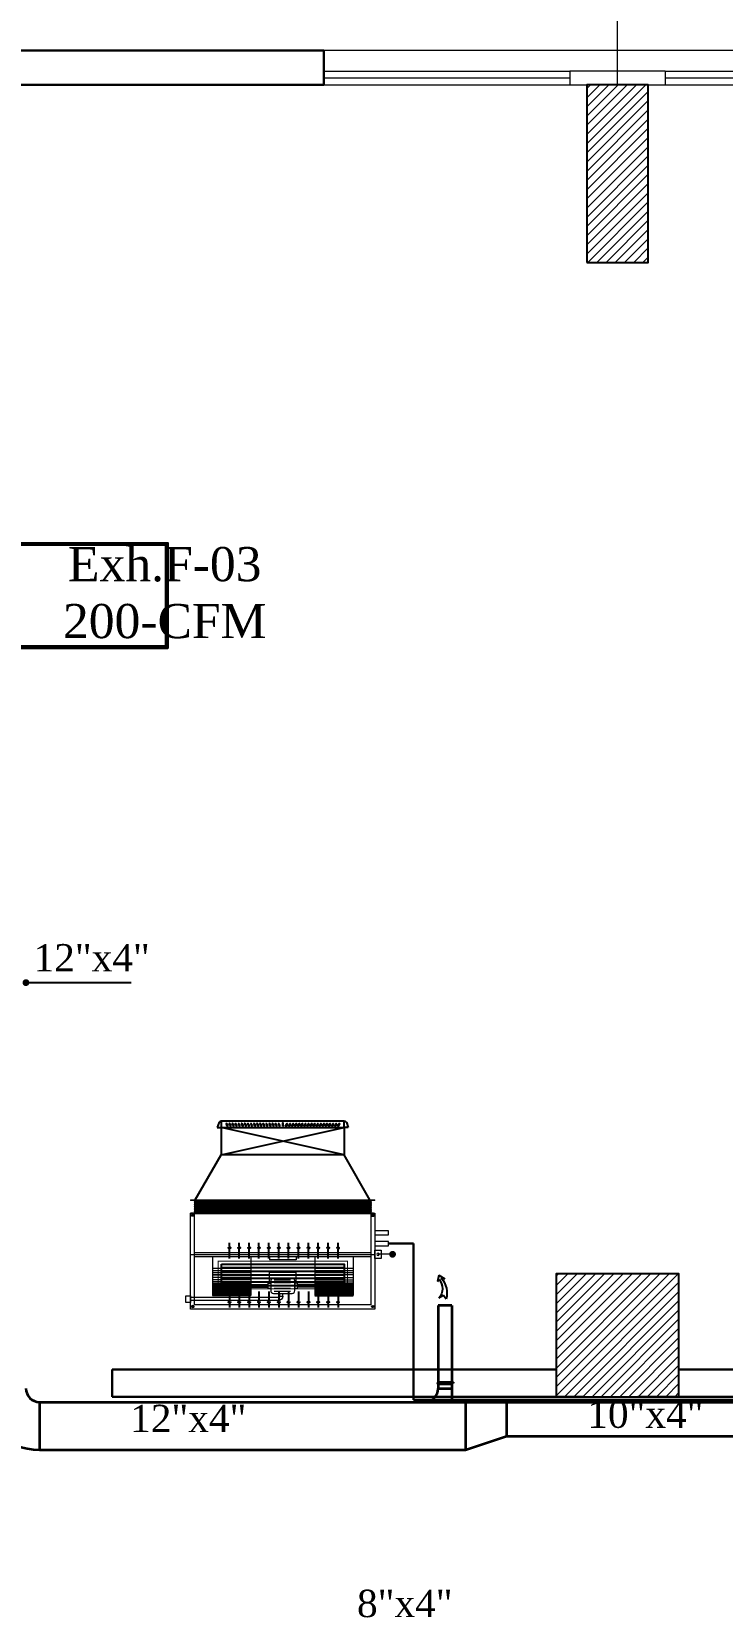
# Model space of a CAD drawing. Extents: x 847 to 949, y 444 to 823.
# Drawn here: x 862.31 to 867.37, y 571.01 to 582.55 of the extents above; entities that cross this region are included whole.
import ezdxf

# ---------------------------------------------------------------- set-up
doc = ezdxf.new("R2010")
doc.units = 0
doc.header["$MEASUREMENT"] = 0
doc.linetypes.add('CENTERX2', pattern=[4, 2.5, -0.5, 0.5, -0.5])
doc.linetypes.add('DASHDOT', pattern=[25.4, 12.7, -6.35, 0, -6.35])
doc.layers.get('0').update_dxf_attribs({"linetype": 'CONTINUOUS', "lineweight": 30})
for name, color, linetype in [('01_AC-EQUIP', 206, 'CONTINUOUS'), ('03_AC-S.DUCT', 5, 'CONTINUOUS'), ('06_AC-FA.DUCT', 4, 'CONTINUOUS'), ('A.C.VOLUM DAMPER', 2, 'CONTINUOUS'), ('AC-GRILLES', 2, 'CONTINUOUS'), ('M-DIFUSER', 195, 'CONTINUOUS'), ('M-DUCT-SA', 5, 'CONTINUOUS'), ('M-EQBMNT', 21, 'CONTINUOUS')]:
    doc.layers.add(name, color=color, linetype=linetype)
for name, color, linetype, lineweight in [('04-AC_F.A.DUCT', 4, 'CONTINUOUS', 35), ('AC-TEXT', 15, 'CONTINUOUS', 30), ('AC.REF(S). PIPING', 3, 'CONTINUOUS', 30), ('axis', 1, 'CENTERX2', 5), ('Column', 6, 'CONTINUOUS', 25), ('Elevation', 150, 'CONTINUOUS', 18), ('exhaust grill', 220, 'CONTINUOUS', 18), ('hatch', 252, 'CONTINUOUS', 9), ('Wall', 5, 'CONTINUOUS', 30), ('WINDOW', 4, 'CONTINUOUS', 5)]:
    doc.layers.add(name, color=color, linetype=linetype, lineweight=lineweight)
doc.styles.add('AC', font='romans.shx', dxfattribs={"height": 0.2})
doc.dimstyles.get("Standard").update_dxf_attribs({"dimtxt": 0.12, "dimasz": 0.05, "dimexe": 0.18, "dimexo": 0.0625, "dimgap": 0.09, "dimtad": 0, "dimtih": 1, "dimtoh": 1, "dimzin": 0, "dimdsep": 46, "dimtxsty": 'Standard', "dimblk": 'DOT', "dimcen": 0.09, "dimadec": 0, "dimazin": 0, "dimtfac": 1, "dimtofl": 0, "dimtmove": 0, "dimatfit": 3, "dimldrblk": 'DOT', "dimfxl": 1, "dimtolj": 1, "dimtzin": 0, "dimarcsym": 0})

# ---------------------------------------------------------------- blocks, each defined once
blk = doc.blocks.new('A$C11ED6BD5')
at = {"layer": 'axis', "color": 0, "ltscale": 0.3}
blk.add_line((-48.65, 21.95), (-48.65, 24.264), dxfattribs=at)
blk = doc.blocks.new('A$C79007506')
at = {"layer": '01_AC-EQUIP', "color": 2, "lineweight": 20}
for p, q in [((1.503, 0.8), (0.153, 0.8)), ((0.153, 0.795), (0.153, 0.8)), ((0.153, 0.795), (1.503, 0.795)), ((1.464, 0.701), (0.153, 0.701)), ((0.153, 0.696), (0.153, 0.701)), ((0.153, 0.696), (1.503, 0.696)), ((0.165, 0.795), (1.503, 0.795)), ((0.165, 0.701), (1.503, 0.701)), ((0.179, 0.791), (0.192, 0.795)), ((0.179, 0.791), (0.192, 0.787)), ((0.179, 0.782), (0.192, 0.787)), ((0.179, 0.782), (0.192, 0.778)), ((0.179, 0.774), (0.192, 0.778)), ((0.179, 0.774), (0.192, 0.77)), ((0.179, 0.765), (0.192, 0.77)), ((0.179, 0.765), (0.192, 0.761)), ((0.179, 0.757), (0.192, 0.761)), ((0.179, 0.757), (0.192, 0.753)), ((0.179, 0.748), (0.192, 0.753)), ((0.179, 0.748), (0.192, 0.744)), ((0.179, 0.74), (0.192, 0.744)), ((0.179, 0.74), (0.192, 0.735)), ((0.179, 0.731), (0.192, 0.735)), ((0.179, 0.731), (0.192, 0.727)), ((0.179, 0.723), (0.192, 0.727)), ((0.179, 0.723), (0.192, 0.718)), ((0.179, 0.714), (0.192, 0.718)), ((0.179, 0.714), (0.192, 0.71)), ((0.179, 0.706), (0.192, 0.71)), ((0.179, 0.706), (0.192, 0.701)), ((0.192, 0.787), (1.464, 0.787)), ((0.192, 0.778), (1.464, 0.778)), ((0.192, 0.77), (1.464, 0.77)), ((0.192, 0.761), (1.464, 0.761)), ((0.192, 0.753), (1.464, 0.753)), ((0.192, 0.744), (1.464, 0.744)), ((0.192, 0.735), (1.464, 0.735)), ((0.192, 0.727), (1.464, 0.727)), ((0.192, 0.718), (1.464, 0.718)), ((0.192, 0.71), (1.464, 0.71)), ((1.477, 0.791), (1.464, 0.795)), ((1.477, 0.791), (1.464, 0.787)), ((1.477, 0.782), (1.464, 0.787)), ((1.477, 0.782), (1.464, 0.778)), ((1.477, 0.774), (1.464, 0.778)), ((1.477, 0.774), (1.464, 0.77)), ((1.477, 0.765), (1.464, 0.77)), ((1.477, 0.765), (1.464, 0.761)), ((1.477, 0.757), (1.464, 0.761)), ((1.477, 0.757), (1.464, 0.753)), ((1.477, 0.748), (1.464, 0.753)), ((1.477, 0.748), (1.464, 0.744)), ((1.477, 0.74), (1.464, 0.744)), ((1.477, 0.74), (1.464, 0.735)), ((1.477, 0.731), (1.464, 0.735)), ((1.477, 0.731), (1.464, 0.727)), ((1.477, 0.723), (1.464, 0.727)), ((1.477, 0.723), (1.464, 0.718)), ((1.477, 0.714), (1.464, 0.718)), ((1.477, 0.714), (1.464, 0.71)), ((1.477, 0.706), (1.464, 0.71)), ((1.477, 0.706), (1.464, 0.701)), ((1.503, 0.8), (1.503, 0.795)), ((1.503, 0.701), (1.503, 0.696))]:
    blk.add_line(p, q, dxfattribs=at)
at = {"layer": '01_AC-EQUIP', "color": 1, "lineweight": 20}
for p, q in [((0.169, 0.695), (0.169, 0.677)), ((1.487, 0.695), (1.487, 0.677)), ((0.155, 0.686), (0.182, 0.686)), ((1.502, 0.686), (1.474, 0.686)), ((1.503, 0.4), (0.153, 0.4)), ((1.473, 0.415), (0.183, 0.415)), ((1.473, 0.385), (0.183, 0.385)), ((0.313, 0.385), (0.313, 0.099)), ((0.593, 0.385), (0.593, 0.099)), ((0.73, 0.385), (0.73, 0.36)), ((0.73, 0.36), (0.926, 0.36)), ((0.926, 0.385), (0.926, 0.36)), ((1.063, 0.385), (1.063, 0.099)), ((1.343, 0.385), (1.343, 0.099)), ((0.593, 0.3), (0.313, 0.3)), ((0.313, 0.281), (0.593, 0.281)), ((0.313, 0.265), (0.593, 0.265)), ((0.313, 0.25), (0.593, 0.25)), ((0.313, 0.25), (0.593, 0.25)), ((0.73, 0.267), (0.926, 0.267)), ((0.73, 0.19), (0.73, 0.267)), ((0.926, 0.19), (0.926, 0.267)), ((1.343, 0.3), (1.063, 0.3)), ((1.063, 0.281), (1.343, 0.281)), ((1.063, 0.265), (1.343, 0.265)), ((1.343, 0.25), (1.063, 0.25)), ((1.063, 0.25), (1.343, 0.25)), ((0.593, 0.23), (0.313, 0.23)), ((0.593, 0.215), (0.313, 0.215)), ((0.593, 0.2), (0.313, 0.2)), ((0.593, 0.187), (0.313, 0.187)), ((0.593, 0.179), (0.313, 0.179)), ((0.593, 0.172), (0.313, 0.172)), ((0.593, 0.164), (0.313, 0.164)), ((0.593, 0.157), (0.313, 0.157)), ((0.593, 0.152), (0.313, 0.152)), ((0.593, 0.144), (0.313, 0.144)), ((0.593, 0.136), (0.313, 0.136)), ((0.593, 0.129), (0.313, 0.129)), ((0.593, 0.122), (0.313, 0.122)), ((0.593, 0.116), (0.313, 0.116)), ((0.593, 0.181), (0.721, 0.181)), ((0.593, 0.16), (0.721, 0.16)), ((0.892, 0.214), (0.772, 0.214)), ((0.892, 0.194), (0.772, 0.194)), ((0.892, 0.173), (0.772, 0.173)), ((0.892, 0.153), (0.772, 0.153)), ((0.892, 0.132), (0.772, 0.132)), ((1.063, 0.181), (0.936, 0.181)), ((1.063, 0.16), (0.936, 0.16)), ((1.063, 0.23), (1.343, 0.23)), ((1.063, 0.215), (1.343, 0.215)), ((1.063, 0.2), (1.343, 0.2)), ((1.063, 0.187), (1.343, 0.187)), ((1.063, 0.179), (1.343, 0.179)), ((1.063, 0.172), (1.343, 0.172)), ((1.063, 0.164), (1.343, 0.164)), ((1.063, 0.157), (1.343, 0.157)), ((1.063, 0.152), (1.343, 0.152)), ((1.063, 0.144), (1.343, 0.144)), ((1.063, 0.136), (1.343, 0.136)), ((1.063, 0.129), (1.343, 0.129)), ((1.063, 0.122), (1.343, 0.122)), ((1.063, 0.116), (1.343, 0.116)), ((0.155, 0.019), (0.182, 0.019)), ((0.169, 0.01), (0.169, 0.027)), ((0.593, 0.111), (0.313, 0.111)), ((0.593, 0.107), (0.313, 0.107)), ((0.593, 0.104), (0.313, 0.104)), ((0.593, 0.102), (0.313, 0.102)), ((0.828, 0.094), (0.828, 0.114)), ((0.849, 0.094), (0.828, 0.094)), ((0.849, 0.094), (0.849, 0.114)), ((0.859, 0.084), (1.503, 0.084)), ((0.859, 0.084), (0.859, 0.064)), ((0.859, 0.064), (1.503, 0.064)), ((1.063, 0.111), (1.343, 0.111)), ((1.063, 0.107), (1.343, 0.107)), ((1.063, 0.104), (1.343, 0.104)), ((1.063, 0.102), (1.343, 0.102)), ((1.502, 0.019), (1.474, 0.019)), ((1.487, 0.01), (1.487, 0.027))]:
    blk.add_line(p, q, dxfattribs=at)
at = {"layer": '01_AC-EQUIP', "color": 4, "lineweight": 20}
blk.add_line((0.025, 0.401), (0.131, 0.401), dxfattribs=at)
at = {"layer": '01_AC-EQUIP', "color": 1, "linetype": 'DASHDOT', "lineweight": 20}
for p, q in [((0.593, 0.152), (0.313, 0.152)), ((1.063, 0.152), (1.343, 0.152))]:
    blk.add_line(p, q, dxfattribs=at)
at = {"layer": '01_AC-EQUIP', "color": 1, "lineweight": 20}
for points in [[(0.153, 0.701), (0.153, 0), (1.503, 0), (1.503, 0.701)], [(0.183, 0.701), (0.183, 0.03), (1.473, 0.03), (1.473, 0.701)], [(0.183, 0.696), (0.183, 0.415)], [(1.473, 0.415), (1.473, 0.696)], [(1.473, 0.165), (1.473, 0.385)]]:
    blk.add_lwpolyline(points, dxfattribs=at)
at = {"layer": '01_AC-EQUIP', "color": 6, "lineweight": 20}
blk.add_lwpolyline([(0.153, 0.573), (0.153, 0.543), (0.053, 0.543), (0.053, 0.573)], close=True, dxfattribs=at)
at = {"layer": '01_AC-EQUIP', "color": 5, "lineweight": 20}
blk.add_lwpolyline([(0.153, 0.494), (0.153, 0.464), (0.053, 0.464), (0.053, 0.494)], close=True, dxfattribs=at)
at = {"layer": '01_AC-EQUIP', "color": 4, "lineweight": 20, "const_width": 0.0252}
blk.add_lwpolyline([(0.027, 0.413, -1), (0.022, 0.389, -1)], format="xyb", close=True, dxfattribs=at)
at = {"layer": '01_AC-EQUIP', "color": 1, "lineweight": 20}
for points in [[(0.109, 0.37), (0.153, 0.37), (0.153, 0.43), (0.109, 0.43)], [(0.74, 0.151), (0.721, 0.151), (0.721, 0.19), (0.74, 0.19)], [(0.916, 0.151), (0.936, 0.151), (0.936, 0.19), (0.916, 0.19)], [(1.538, 0.097), (1.503, 0.097), (1.503, 0.049), (1.538, 0.049)]]:
    blk.add_lwpolyline(points, close=True, dxfattribs=at)
blk.add_lwpolyline([(0.896, 0.114), (0.76, 0.114, -0.414214), (0.74, 0.135), (0.74, 0.206, -0.414214), (0.76, 0.227), (0.896, 0.227, -0.414214), (0.916, 0.206), (0.916, 0.135, -0.414214)], format="xyb", close=True, dxfattribs=at)
blk.add_circle((0.131, 0.401), 0.00932, dxfattribs=at)
for radius in [0.0307, 0.0102]:
    blk.add_arc((0.859, 0.094), radius, 179.9994, 269.9994, dxfattribs=at)
for centre, major_axis, start_param, end_param in [((0.169, 0.686), (0.0109, 0), 1.570796326794849, 7.853981633974433), ((0.169, 0.686), (0.0062, 0), 1.570796326797271, 7.853981633976858), ((1.487, 0.019), (0.0109, 0), 4.712389, 10.995574), ((1.487, 0.019), (0.0062, 0), -1.570796, 4.712389)]:
    blk.add_ellipse(centre, major_axis=major_axis, ratio=0.646018, start_param=start_param, end_param=end_param, dxfattribs=at)
at = {"layer": '01_AC-EQUIP', "color": 1, "lineweight": 20, "extrusion": (0, 0, -1)}
for centre, major_axis, start_param, end_param in [((1.487, 0.686), (-0.0109, 0), 1.570796326795608, 7.853981633975192), ((1.487, 0.686), (-0.0062, 0), 1.570796326797271, 7.853981633976858), ((0.169, 0.019), (-0.0109, 0), 4.712389, 10.995574), ((0.169, 0.019), (-0.0062, 0), -1.570796, 4.712389)]:
    blk.add_ellipse(centre, major_axis=major_axis, ratio=0.646018, start_param=start_param, end_param=end_param, dxfattribs=at)
at = {"layer": '03_AC-S.DUCT', "linetype": 'Continuous'}
for p, q in [((0.192, 0.795), (0.192, 0.8)), ((1.464, 0.795), (0.192, 0.795)), ((1.464, 0.795), (1.464, 0.8))]:
    blk.add_line(p, q, dxfattribs=at)
at = {"layer": 'M-EQBMNT', "color": 21, "linetype": 'ByBlock', "ltscale": 1.5}
for p, q in [((0.593, 0.099), (0.313, 0.099)), ((1.063, 0.099), (1.343, 0.099))]:
    blk.add_line(p, q, dxfattribs=at)
blk = doc.blocks.new('*U46')
at = {"layer": 'M-DIFUSER', "extrusion": (0, 1e-16, -1)}
for p, q in [((-517, -41), (-533, 0)), ((517, -41), (533, 0))]:
    blk.add_line(p, q, dxfattribs=at)
at = {"layer": 'M-DIFUSER'}
for points in [[(-533, 0), (-500, 0), (-500, 0)], [(533, 0), (500, 0), (500, 0)]]:
    blk.add_lwpolyline(points, dxfattribs=at)
blk.add_lwpolyline([(500, 0), (-500, 0), (-500, -50), (500, -50)], close=True, dxfattribs=at)
at = {"layer": 'M-DIFUSER', "color": 21}
for points in [[(-454, -12, -1.057685), (-448, -15), (-459, -30, -0.89828), (-461, -29)], [(-429, -12, -1.057685), (-423, -15), (-434, -30, -0.89828), (-436, -29)], [(-404, -12, -1.057685), (-398, -15), (-409, -30, -0.89828), (-411, -29)], [(-379, -12, -1.057685), (-373, -15), (-384, -30, -0.89828), (-386, -29)], [(-354, -12, -1.057685), (-348, -15), (-359, -30, -0.89828), (-361, -29)], [(-329, -12, -1.057685), (-323, -15), (-334, -30, -0.89828), (-336, -29)], [(-304, -12, -1.057685), (-298, -15), (-309, -30, -0.89828), (-311, -29)], [(-279, -12, -1.057685), (-273, -15), (-284, -30, -0.89828), (-286, -29)], [(-254, -12, -1.057685), (-248, -15), (-259, -30, -0.89828), (-261, -29)], [(-229, -12, -1.057685), (-223, -15), (-234, -30, -0.89828), (-236, -29)], [(-204, -12, -1.057685), (-198, -15), (-209, -30, -0.89828), (-211, -29)], [(-179, -12, -1.057685), (-173, -15), (-184, -30, -0.89828), (-186, -29)], [(-154, -12, -1.057685), (-148, -15), (-159, -30, -0.89828), (-161, -29)], [(-129, -12, -1.057685), (-123, -15), (-134, -30, -0.89828), (-136, -29)], [(-104, -12, -1.057685), (-98, -15), (-109, -30, -0.89828), (-111, -29)], [(-79, -12, -1.057685), (-73, -15), (-84, -30, -0.89828), (-86, -29)], [(-54, -12, -1.057685), (-48, -15), (-59, -30, -0.89828), (-61, -29)], [(-29, -12, -1.057685), (-23, -15), (-34, -30, -0.89828), (-36, -29)], [(29, -12, 1.057685), (23, -15), (34, -30, 0.89828), (36, -29)], [(54, -12, 1.057685), (48, -15), (59, -30, 0.89828), (61, -29)], [(79, -12, 1.057685), (73, -15), (84, -30, 0.89828), (86, -29)], [(104, -12, 1.057685), (98, -15), (109, -30, 0.89828), (111, -29)], [(129, -12, 1.057685), (123, -15), (134, -30, 0.89828), (136, -29)], [(154, -12, 1.057685), (148, -15), (159, -30, 0.89828), (161, -29)], [(179, -12, 1.057685), (173, -15), (184, -30, 0.89828), (186, -29)], [(204, -12, 1.057685), (198, -15), (209, -30, 0.89828), (211, -29)], [(229, -12, 1.057685), (223, -15), (234, -30, 0.89828), (236, -29)], [(254, -12, 1.057685), (248, -15), (259, -30, 0.89828), (261, -29)], [(279, -12, 1.057685), (273, -15), (284, -30, 0.89828), (286, -29)], [(304, -12, 1.057685), (298, -15), (309, -30, 0.89828), (311, -29)], [(329, -12, 1.057685), (323, -15), (334, -30, 0.89828), (336, -29)], [(354, -12, 1.057685), (348, -15), (359, -30, 0.89828), (361, -29)], [(379, -12, 1.057685), (373, -15), (384, -30, 0.89828), (386, -29)], [(404, -12, 1.057685), (398, -15), (409, -30, 0.89828), (411, -29)], [(429, -12, 1.057685), (423, -15), (434, -30, 0.89828), (436, -29)], [(454, -12, 1.057685), (448, -15), (459, -30, 0.89828), (461, -29)]]:
    blk.add_lwpolyline(points, format="xyb", close=True, dxfattribs=at)
blk.add_lwpolyline([(2, -11), (-3, -11), (-3, -34), (2, -34)], close=True, dxfattribs=at)
at = {"layer": 'M-DIFUSER'}
for centre, start_param, end_param in [((-500, -30), 2.91321, 3.926991), ((500, -30), 3.926991, 4.940771)]:
    blk.add_ellipse(centre, major_axis=(14.2, 14.2), ratio=1, start_param=start_param, end_param=end_param, dxfattribs=at)
at = {"layer": 'M-DUCT-SA'}
for points in [[(-244, -117, 0, 0, 0), (-345, -218, 30, 0, 0), (-398, -271, 0, 0, 0)], [(-1, -114, 0, 0, 0), (-1, -257, 30, 0, 0), (-1, -332, 0, 0, 0)], [(243, -117, 0, 0, 0), (344, -218, 30, 0, 0), (397, -271, 0, 0, 0)]]:
    blk.add_lwpolyline(points, format="xyseb", dxfattribs=at)
blk = doc.blocks.new('ARR03B')
at = {"color": 21}
blk.add_lwpolyline([(0, 0), (-2, 0), (-3.5, 0), (-4, 0.5), (-4, -0.5), (-4.5, 0), (-6, 0)], dxfattribs=at)
blk = doc.blocks.new('A$C57D47514')
at = {"layer": '03_AC-S.DUCT', "color": 183, "linetype": 'Continuous'}
for p, q in [((1.185, 0.369), (0.035, 0.369)), ((1.185, 0.335), (0.035, 0.335)), ((1.185, 0.302), (0.035, 0.302)), ((1.185, 0.269), (0.035, 0.269)), ((1.185, 0.235), (0.035, 0.235))]:
    blk.add_line(p, q, dxfattribs=at)
blk.add_lwpolyline([(0.035, 0.402), (1.185, 0.402), (1.185, 0.202), (0.035, 0.202)], close=True, dxfattribs=at)
at = {"layer": 'AC-GRILLES', "color": 6, "const_width": 0.00924}
blk.add_lwpolyline([(0.005, 0.432), (1.215, 0.432), (1.215, 0.172), (0.005, 0.172)], close=True, dxfattribs=at)
at = {"layer": 'AC-GRILLES', "color": 21, "extrusion": (0, 0, -1), "yscale": 0.0245648511207874, "zscale": -0.0245648511207874}
for p, xscale, rotation in [((-0.11, 0.457), 0.0245648511207874, 270), ((-0.202, 0.457), 0.0245648511207874, 270), ((-0.294, 0.457), 0.0245648511207874, 270), ((-0.387, 0.457), 0.0245648511207874, 270), ((-0.479, 0.457), 0.0245648511207874, 270), ((-0.572, 0.457), 0.0245648511207874, 270), ((-0.664, 0.457), 0.0245648511207874, 270), ((-0.757, 0.457), 0.0245648511207874, 270), ((-0.849, 0.457), -0.0245648511207874, 90), ((-0.941, 0.457), -0.0245648511207874, 90), ((-1.034, 0.457), -0.0245648511207874, 90), ((-1.126, 0.457), -0.0245648511207874, 90)]:
    blk.add_blockref('ARR03B', p, dxfattribs=dict(at, xscale=xscale, rotation=rotation))
at = {"layer": 'AC-GRILLES', "color": 1, "extrusion": (0, 0, -1), "yscale": 0.0245648511207874, "zscale": -0.0245648511207874}
for p, xscale, rotation in [((-0.11, 0.147), -0.0245648511207874, 270), ((-0.202, 0.147), -0.0245648511207874, 270), ((-0.294, 0.147), -0.0245648511207874, 270), ((-0.387, 0.147), -0.0245648511207874, 270), ((-0.479, 0.147), -0.0245648511207874, 270), ((-0.572, 0.147), -0.0245648511207874, 270), ((-0.664, 0.147), -0.0245648511207874, 270), ((-0.757, 0.147), -0.0245648511207874, 270), ((-0.849, 0.147), 0.0245648511207874, 90.00000000000004), ((-0.941, 0.147), 0.0245648511207874, 90.00000000000004), ((-1.034, 0.147), 0.0245648511207874, 90.00000000000004), ((-1.126, 0.147), 0.0245648511207874, 90.00000000000004)]:
    blk.add_blockref('ARR03B', p, dxfattribs=dict(at, xscale=xscale, rotation=rotation))
blk = doc.blocks.new('_Dot')
at = {"color": 0, "linetype": 'ByBlock', "lineweight": -2}
blk.add_line((-0.5, 0), (-1, 0), dxfattribs=at)
at = {"color": 0, "linetype": 'ByBlock', "const_width": 0.5}
blk.add_lwpolyline([(-0.25, 0, 1), (0.25, 0, 1)], format="xyb", close=True, dxfattribs=at)
blk = doc.blocks.new('A$C180A56EA')
at = {"layer": 'A.C.VOLUM DAMPER'}
h = blk.add_hatch(dxfattribs=at)
h.set_pattern_fill('ANSI31', color=256, scale=0.001, style=0)
h.set_pattern_definition([(45, (129.5106855, -230.48025158), (-8.838834765e-05, 8.838834765e-05), [])])
h.paths.add_polyline_path([(0.046, 0.004), (0.046, 0.006), (0.04, 0.006), (0.04, -0.003), (0.046, -0.003), (0.046, 0), (0.06, 0), (0.06, 0.013), (0.057, 0.013), (0.057, 0.004)])
for p, q in [((-0.124, 0.003), (-0.116, 0.003)), ((-0.116, 0), (-0.119, 0.003)), ((-0.119, 0), (-0.116, 0.002)), ((-0.116, 0.002), (-0.118, 0.003)), ((-0.116, 0.003), (-0.117, 0.003)), ((-0.117, 0), (-0.116, 0.001)), ((-0.116, 0), (-0.11, 0.006)), ((-0.116, 0.001), (-0.112, 0.006)), ((-0.11, 0), (-0.116, 0.006)), ((-0.116, 0.002), (-0.113, 0.006)), ((-0.116, -0.003), (-0.116, 0.006)), ((-0.116, 0.003), (-0.114, 0.006)), ((-0.116, 0.006), (-0.11, 0.006)), ((-0.116, 0.006), (-0.116, 0.006)), ((-0.116, 0.005), (-0.115, 0.006)), ((-0.116, -0.001), (-0.11, 0.005)), ((-0.11, -0.001), (-0.116, 0.005)), ((-0.116, -0.002), (-0.11, 0.004)), ((-0.11, -0.003), (-0.116, 0.004)), ((-0.116, -0.003), (-0.11, 0.003)), ((-0.111, -0.003), (-0.116, 0.003)), ((-0.112, -0.003), (-0.116, 0.002)), ((-0.113, -0.003), (-0.116, 0)), ((-0.116, 0), (-0.116, 0)), ((-0.11, 0.001), (-0.115, 0.006)), ((-0.11, 0.002), (-0.114, 0.006)), ((-0.114, -0.003), (-0.11, 0.002)), ((-0.11, 0.003), (-0.113, 0.006)), ((-0.113, 0.002), (0.04, 0.002)), ((-0.113, -0.003), (-0.11, 0.001)), ((-0.11, 0.004), (-0.112, 0.006)), ((0.04, 0.012), (-0.11, 0.012)), ((-0.11, 0.005), (-0.11, 0.006)), ((-0.088, 0.011), (-0.099, -0.007)), ((-0.077, 0.011), (-0.066, -0.007)), ((-0.04, 0.011), (-0.051, -0.007)), ((-0.028, 0.011), (-0.017, -0.007)), ((0.006, 0.011), (-0.006, -0.007)), ((0.017, 0.011), (0.029, -0.007)), ((0.046, 0.006), (0.04, 0.006)), ((0.04, 0.006), (0.04, -0.003)), ((0.046, 0.004), (0.046, 0.006)), ((0.057, 0.004), (0.046, 0.004)), ((0.06, 0.013), (0.057, 0.013)), ((0.057, 0.013), (0.057, 0.004)), ((0.06, 0.013), (0.06, 0)), ((-0.124, 0), (-0.116, 0)), ((-0.114, -0.003), (-0.116, -0.001)), ((-0.115, -0.003), (-0.116, -0.002)), ((-0.11, -0.003), (-0.116, -0.003)), ((-0.112, -0.003), (-0.11, 0)), ((-0.111, -0.003), (-0.11, -0.001)), ((-0.11, -0.003), (-0.11, -0.002)), ((-0.11, -0.008), (0.04, -0.008)), ((0.04, -0.003), (0.046, -0.003)), ((0.06, 0), (0.046, 0)), ((0.046, -0.003), (0.046, 0))]:
    blk.add_line(p, q, dxfattribs=at)
at = {"layer": 'A.C.VOLUM DAMPER', "extrusion": (0, 0, -1)}
for centre, major_axis, start_param, end_param in [((-0.094, 0.002), (0.00135, 0.00135), 3.926991, 7.068583), ((-0.094, 0.002), (-0.00135, 0.00135), 2.356195, 5.497787), ((-0.071, 0.002), (0.00135, 0.00135), 3.926991, 7.068583), ((-0.071, 0.002), (-0.00135, 0.00135), 2.356195, 5.497787), ((-0.046, 0.002), (0.00135, 0.00135), 3.926991, 7.068583), ((-0.046, 0.002), (-0.00135, 0.00135), 2.356195, 5.497787), ((-0.023, 0.002), (0.00135, 0.00135), 3.926991, 7.068583), ((-0.023, 0.002), (-0.00135, 0.00135), 2.356194, 5.497787), ((0, 0.002), (0.00135, 0.00135), 3.926991, 7.068583), ((0, 0.002), (0.00135, 0.00135), 0.785398, 3.926991), ((0.023, 0.002), (0.00135, 0.00135), 3.926991, 7.068583), ((0.023, 0.002), (-0.00135, 0.00135), 2.356195, 5.497787)]:
    blk.add_ellipse(centre, major_axis=major_axis, ratio=1, start_param=start_param, end_param=end_param, dxfattribs=at)
blk = doc.blocks.new('A$C60D03859')
at = {"layer": '06_AC-FA.DUCT'}
for p, q in [((-0.156, 0.306), (-0.242, -0.048)), ((-0.242, -0.048), (-0.143, 0.1)), ((-0.156, 0.306), (0.115, 0.11)), ((0.115, 0.11), (-0.022, 0.142)), ((0.369, -0.64), (0.64, -0.578)), ((0.403, -0.862), (0.369, -0.64))]:
    blk.add_line(p, q, dxfattribs=at)
for centre, radius, start, end in [((1.032, 0.131), 1.176, 181.52104, 237.68031), ((0.755, 0.192), 0.779, 183.71412, 261.50158)]:
    blk.add_arc(centre, radius, start, end, dxfattribs=at)

msp = doc.modelspace()

# ---------------------------------------------------------------- hatches: boundary and pattern name
at = {"layer": 'hatch'}
h = msp.add_hatch(dxfattribs=at)
h.set_pattern_fill('ANSI31', color=252, scale=0.015, style=0)
h.set_pattern_definition([(45, (1093.753867, 245.040245), (-0.0336759605, 0.0336759605), [])])
h.paths.add_polyline_path([(866.372, 580.862), (866.822, 580.862), (866.822, 582.162), (866.372, 582.162)])
h = msp.add_hatch(dxfattribs=at)
h.set_pattern_fill('ANSI31', color=252, scale=0.015, style=0)
h.set_pattern_definition([(45, (1093.578867, 250.340245), (-0.0336759605, 0.0336759605), [])])
h.paths.add_polyline_path([(866.147, 572.562), (867.047, 572.562), (867.047, 573.462), (866.147, 573.462)])

# ---------------------------------------------------------------- linework, layer by layer
at = {"layer": '03_AC-S.DUCT', "linetype": 'Continuous'}
for p, q in [((863.697, 574.533), (863.697, 574.333)), ((863.697, 574.333), (864.597, 574.533)), ((864.597, 574.333), (863.697, 574.533)), ((864.597, 574.533), (864.597, 574.333)), ((863.505, 574.003), (863.697, 574.333)), ((864.597, 574.333), (863.697, 574.333)), ((864.783, 574.003), (864.597, 574.333))]:
    msp.add_line(p, q, dxfattribs=at)
at = {"layer": '04-AC_F.A.DUCT', "linetype": 'Continuous'}
for p, q in [((865.284, 573.23), (865.284, 572.623)), ((865.384, 573.23), (865.384, 572.523)), ((865.284, 572.623), (865.384, 572.623)), ((862.367, 572.523), (882.794, 572.523)), ((862.367, 572.523), (862.367, 572.173)), ((865.484, 572.523), (865.484, 572.173)), ((865.784, 572.523), (865.784, 572.273)), ((865.484, 572.173), (865.784, 572.273)), ((865.784, 572.273), (870.117, 572.273)), ((862.367, 572.173), (865.484, 572.173))]:
    msp.add_line(p, q, dxfattribs=at)
at = {"layer": '04-AC_F.A.DUCT'}
msp.add_line((865.384, 573.23), (865.284, 573.23), dxfattribs=at)
at = {"layer": '04-AC_F.A.DUCT', "linetype": 'Continuous'}
for centre, radius, start, end in [((862.367, 572.623), 0.45, 180, 270), ((862.367, 572.623), 0.1, 180, 270), ((865.184, 572.623), 0.1, 270, 0)]:
    msp.add_arc(centre, radius, start, end, dxfattribs=at)
at = {"layer": 'AC-TEXT', "color": 34}
for points in [[(861.597, 578.04), (863.306, 578.04), (863.306, 578.809), (861.597, 578.809)], [(861.611, 578.054), (863.292, 578.054), (863.292, 578.795), (861.611, 578.795)]]:
    msp.add_lwpolyline(points, close=True, dxfattribs=at)
at = {"layer": 'AC.REF(S). PIPING'}
for p, q in [((864.922, 573.683), (865.103, 573.683)), ((865.103, 573.683), (865.103, 572.539)), ((909.818, 572.539), (865.103, 572.539))]:
    msp.add_line(p, q, dxfattribs=at)
at = {"layer": 'Column', "color": 252}
for points in [[(866.372, 580.862), (866.822, 580.862), (866.822, 582.162), (866.372, 582.162)], [(866.147, 572.562), (867.047, 572.562), (867.047, 573.462), (866.147, 573.462)]]:
    msp.add_lwpolyline(points, close=True, dxfattribs=at)
at = {"layer": 'Elevation', "color": 252, "linetype": 'Continuous'}
for p, q in [((871.047, 582.412), (864.447, 582.412)), ((866.247, 582.262), (866.247, 582.162)), ((866.947, 582.262), (866.247, 582.262)), ((866.947, 582.262), (866.947, 582.162)), ((866.947, 582.262), (866.947, 582.162)), ((866.247, 582.162), (866.947, 582.162))]:
    msp.add_line(p, q, dxfattribs=at)
at = {"layer": 'Wall', "color": 252, "linetype": 'Continuous'}
for p, q in [((864.447, 582.412), (861.397, 582.412)), ((864.447, 582.412), (864.447, 582.162)), ((861.997, 582.162), (864.447, 582.162)), ((866.147, 572.762), (862.897, 572.762)), ((862.897, 572.762), (862.897, 572.562)), ((867.047, 572.762), (870.097, 572.762)), ((866.347, 572.562), (862.897, 572.562)), ((866.747, 572.562), (870.097, 572.562))]:
    msp.add_line(p, q, dxfattribs=at)
at = {"layer": 'WINDOW', "color": 252}
for p, q in [((864.447, 582.262), (866.247, 582.262)), ((864.447, 582.212), (866.247, 582.212)), ((866.947, 582.262), (868.747, 582.262)), ((866.947, 582.212), (868.747, 582.212)), ((864.447, 582.162), (866.247, 582.162)), ((866.947, 582.162), (868.747, 582.162))]:
    msp.add_line(p, q, dxfattribs=at)

# ---------------------------------------------------------------- block references
at = {"layer": '01_AC-EQUIP', "color": 1, "lineweight": 20, "xscale": -1}
msp.add_blockref('A$C79007506', (864.975, 573.203), dxfattribs=at)
at = {"layer": '03_AC-S.DUCT', "linetype": 'Continuous', "xscale": 0.7826086956521696, "yscale": 0.7826086956521696, "zscale": 0.7826086956521696}
msp.add_blockref('A$C57D47514', (863.67, 573.216), dxfattribs=at)
at = {"layer": 'A.C.VOLUM DAMPER', "xscale": 0.6666666641402051, "yscale": 0.6666666641402051, "zscale": 0.6666666641402051}
msp.add_blockref('A$C180A56EA', (865.357, 572.66), dxfattribs=at)
at = {"layer": 'axis', "color": 252}
msp.add_blockref('A$C11ED6BD5', (915.247, 560.212), dxfattribs=at)
at = {"layer": 'exhaust grill', "xscale": -0.1432093642176044, "yscale": 0.1432093642176044, "zscale": 0.1432093642176044, "rotation": 42.29338526659439}
msp.add_blockref('A$C60D03859', (865.302, 573.405), dxfattribs=at)
at = {"layer": 'M-DIFUSER', "xscale": 0.0008999999999999, "yscale": 0.0008999999999999, "zscale": 0.0008999999999999, "rotation": 180}
msp.add_blockref('*U46', (864.147, 574.533), dxfattribs=at)

# ---------------------------------------------------------------- texts
at = {"layer": 'AC-TEXT', "color": 34, "linetype": 'Continuous', "insert": (863.283, 578.109), "char_height": 0.25, "width": 3.29288, "attachment_point": 8, "style": 'AC'}
msp.add_mtext('\\A1;{\\fTimes New Roman|b0|i0|c0|p18;Exh.F-03\\P200-CFM}', dxfattribs=at)
at = {"layer": 'AC-TEXT', "color": 7, "linetype": 'Continuous', "char_height": 0.25, "width": 6.18694, "style": 'AC'}
for s, insert, attachment_point in [('\\A1;{\\fTimes New Roman|b0|i0|c0|p18;\\H0.8x;\\C4;12"x4"\\H1.25x;  }', (862.323, 575.874), 1), ('\\A1;{\\fTimes New Roman|b0|i0|c0|p18;\\H0.8x;\\C4;12"x4"\\H1.25x;  }', (863.03, 572.503), 1), ('\\A1;{\\fTimes New Roman|b0|i0|c0|p18;\\H0.8x;\\C4;10"x4"\\H1.25x;  }', (866.376, 572.534), 1), ('\\A1;{\\fTimes New Roman|b0|i0|c0|p18;\\H0.8x;\\C4;8"x4"\\H1.25x; \\P80-cfm }', (865.39, 571.149), 3)]:
    msp.add_mtext(s, dxfattribs=dict(at, insert=insert, attachment_point=attachment_point))

# ---------------------------------------------------------------- leaders
at = {"layer": '04-AC_F.A.DUCT', "linetype": 'Continuous'}
msp.add_leader([(862.267, 575.592), (863.038, 575.592)], dimstyle='Standard', override={"dimgap": 0.09, "dimtad": 0}, dxfattribs=at)

doc.saveas('drawing.dxf')
